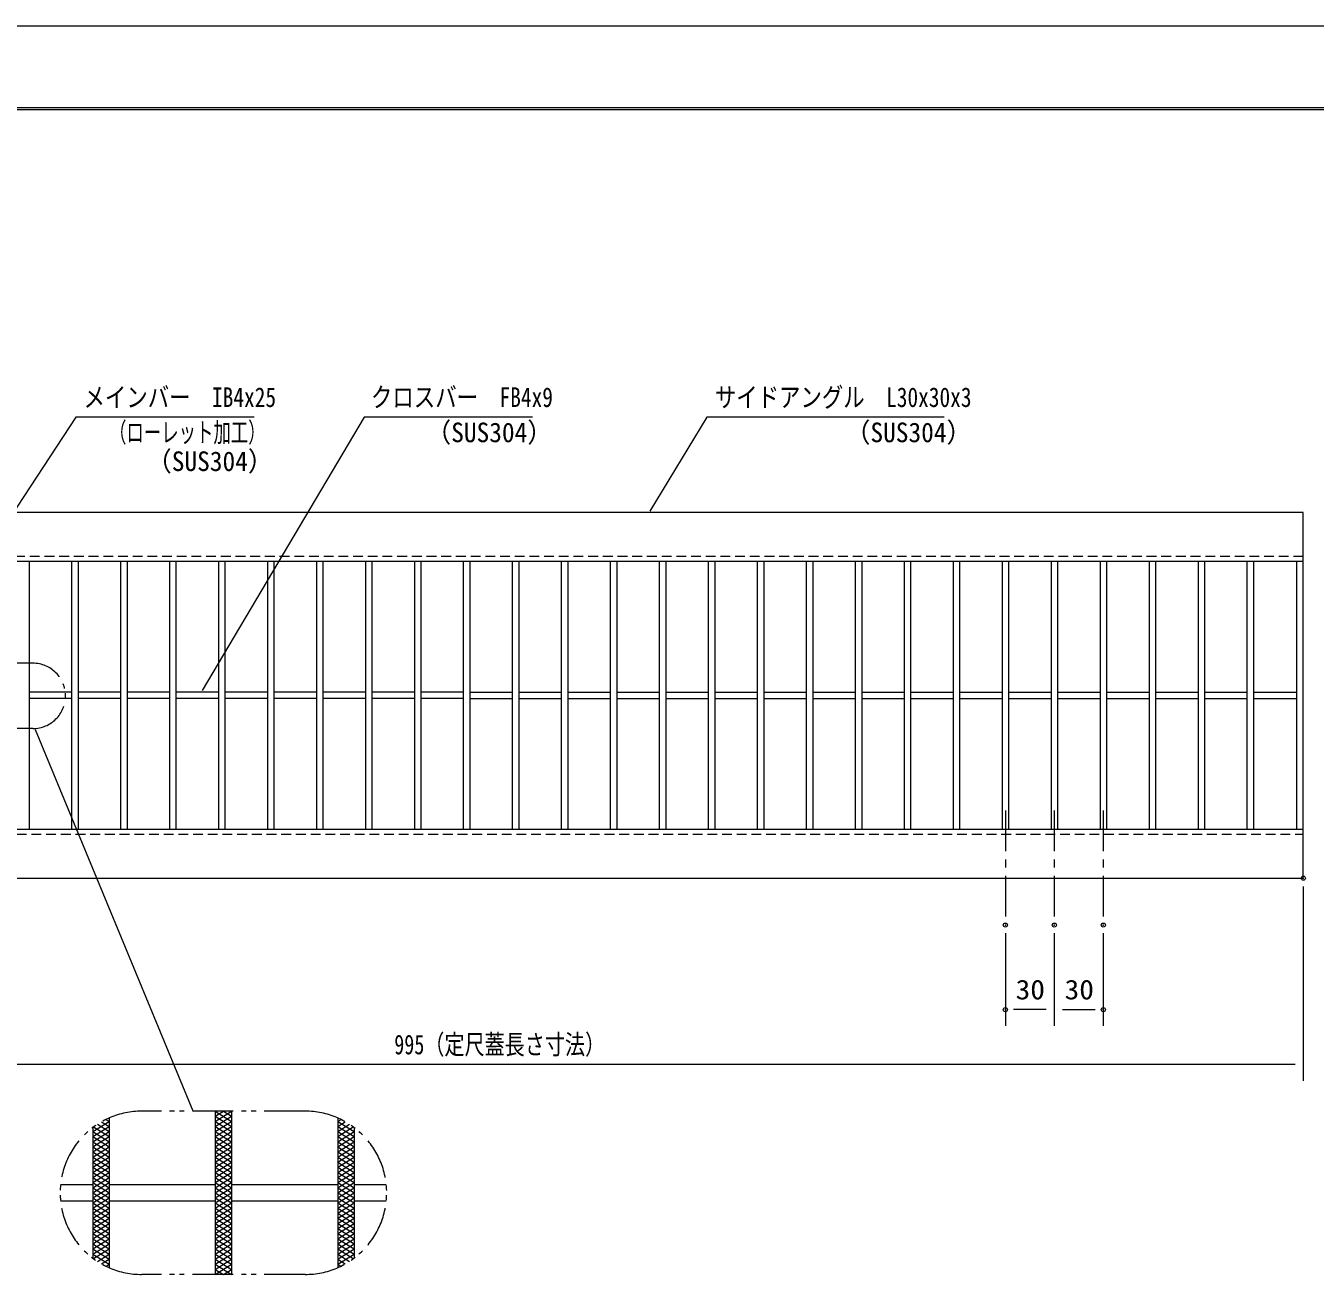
# Model space of a CAD drawing. Units: millimetres, scale not verified. Extents: x -1050 to 1050, y -742 to 742.
# Drawn here: x -450 to 339, y -30 to 742 of the extents above; entities that cross this region are included whole.
import ezdxf
from ezdxf.enums import TextEntityAlignment as Align

# ---------------------------------------------------------------- set-up
doc = ezdxf.new("R2010")
doc.units = ezdxf.units.MM
doc.header["$LTSCALE"] = 5
doc.header["$PDMODE"] = 32
doc.header["$PDSIZE"] = 2.5
for name, pattern in [('CHAIN1', [8, 5, -1, 1, -1]), ('DASHED1', [1.8, 1.2, -0.6]), ('DOUBLE_CHAIN1', [8.8, 5, -1, 0.6, -0.6, 0.6, -1])]:
    doc.linetypes.add(name, pattern=pattern)
for name, color, linetype, lineweight in [('0-0_7-図\u3000枠', 4, 'Continuous', 9), ('0-1_寸法注釈', 2, 'Continuous', 9), ('0-2_蓋', 5, 'Continuous', 9), ('0-4_DEFPOINTS', 134, 'Continuous', 9), ('0-5_中心線', 6, 'CHAIN1', 9), ('0-6_破線', 4, 'DASHED1', 9), ('0-7_想像線', 134, 'DOUBLE_CHAIN1', 9), ('0-8_ハッチング', 4, 'Continuous', 9)]:
    doc.layers.add(name, color=color, linetype=linetype, lineweight=lineweight)
doc.styles.add('ＭＳ ゴシック', font='')
doc.styles.get('ＭＳ ゴシック').set_extended_font_data('MS Gothic')

msp = doc.modelspace()

# ---------------------------------------------------------------- linework, layer by layer
at = {"layer": '0-0_7-図\u3000枠'}
msp.add_line((-973.75, 691.25), (998.75, 691.25), dxfattribs=at)
msp.add_lwpolyline([(-975, 692.5), (1000, 692.5), (1000, -692.5)], dxfattribs=at)
at = {"layer": '0-1_寸法注釈'}
for p, q in [((-347.929, 77.825), (-444.382, 311.308)), ((332.136, 215.475), (332.136, 96.344)), ((149.636, 186.781), (149.636, 129.975)), ((179.636, 186.781), (179.636, 129.975)), ((179.636, 186.781), (179.636, 129.975)), ((209.636, 186.781), (209.636, 129.975)), ((174.636, 139.975), (154.636, 139.975)), ((184.636, 139.975), (204.636, 139.975)), ((327.136, 106.344), (-657.864, 106.344))]:
    msp.add_line(p, q, dxfattribs=at)
for points in [[(-310.561, 502.749), (-419.785, 502.749), (-507.81, 368.878)], [(-139.927, 502.749), (-243.134, 502.749), (-342.369, 335.333)], [(112.214, 502.749), (-33.113, 502.749), (-68.163, 445.322)]]:
    msp.add_lwpolyline(points, dxfattribs=at)
at = {"layer": '0-2_蓋'}
for p, q in [((332.136, 444.475), (-662.864, 444.475)), ((332.136, 220.475), (332.136, 444.475)), ((332.136, 414.475), (-662.864, 414.475)), ((-448.364, 414.475), (-448.364, 250.475)), ((-422.364, 414.475), (-422.364, 250.475)), ((-418.364, 414.475), (-418.364, 250.475)), ((-392.364, 414.475), (-392.364, 250.475)), ((-388.364, 414.475), (-388.364, 250.475)), ((-362.364, 414.475), (-362.364, 250.475)), ((-358.364, 414.475), (-358.364, 250.475)), ((-332.364, 414.475), (-332.364, 250.475)), ((-328.364, 414.475), (-328.364, 250.475)), ((-302.364, 414.475), (-302.364, 250.475)), ((-298.364, 414.475), (-298.364, 250.475)), ((-272.364, 414.475), (-272.364, 250.475)), ((-268.364, 414.475), (-268.364, 250.475)), ((-242.364, 414.475), (-242.364, 250.475)), ((-238.364, 414.475), (-238.364, 250.475)), ((-212.364, 414.475), (-212.364, 250.475)), ((-208.364, 414.475), (-208.364, 250.475)), ((-182.364, 414.475), (-182.364, 250.475)), ((-178.364, 414.475), (-178.364, 250.475)), ((-152.364, 414.475), (-152.364, 250.475)), ((-148.364, 414.475), (-148.364, 250.475)), ((-122.364, 414.475), (-122.364, 250.475)), ((-118.364, 414.475), (-118.364, 250.475)), ((-92.364, 414.475), (-92.364, 250.475)), ((-88.364, 414.475), (-88.364, 250.475)), ((-62.364, 414.475), (-62.364, 250.475)), ((-58.364, 414.475), (-58.364, 250.475)), ((-32.364, 414.475), (-32.364, 250.475)), ((-28.364, 414.475), (-28.364, 250.475)), ((-2.364, 414.475), (-2.364, 250.475)), ((1.636, 414.475), (1.636, 250.475)), ((27.636, 414.475), (27.636, 250.475)), ((31.636, 414.475), (31.636, 250.475)), ((57.636, 414.475), (57.636, 250.475)), ((61.636, 414.475), (61.636, 250.475)), ((87.636, 414.475), (87.636, 250.475)), ((91.636, 414.475), (91.636, 250.475)), ((117.636, 414.475), (117.636, 250.475)), ((121.636, 414.475), (121.636, 250.475)), ((147.636, 414.475), (147.636, 250.475)), ((151.636, 414.475), (151.636, 250.475)), ((177.636, 414.475), (177.636, 250.475)), ((181.636, 414.475), (181.636, 250.475)), ((207.636, 414.475), (207.636, 250.475)), ((211.636, 414.475), (211.636, 250.475)), ((237.636, 414.475), (237.636, 250.475)), ((241.636, 414.475), (241.636, 250.475)), ((267.636, 414.475), (267.636, 250.475)), ((271.636, 414.475), (271.636, 250.475)), ((297.636, 414.475), (297.636, 250.475)), ((301.636, 414.475), (301.636, 250.475)), ((328.136, 250.475), (328.136, 414.475)), ((328.136, 250.475), (328.136, 414.475)), ((-422.364, 334.475), (-448.364, 334.475)), ((-392.364, 334.475), (-418.364, 334.475)), ((-362.364, 334.475), (-388.364, 334.475)), ((-332.364, 334.475), (-358.364, 334.475)), ((-302.364, 334.475), (-328.364, 334.475)), ((-272.364, 334.475), (-298.364, 334.475)), ((-242.364, 334.475), (-268.364, 334.475)), ((-212.364, 334.475), (-238.364, 334.475)), ((-182.364, 334.475), (-208.364, 334.475)), ((-178.364, 334.475), (-152.364, 334.475)), ((-148.364, 334.475), (-122.364, 334.475)), ((-118.364, 334.475), (-92.364, 334.475)), ((-88.364, 334.475), (-62.364, 334.475)), ((-58.364, 334.475), (-32.364, 334.475)), ((-28.364, 334.475), (-2.364, 334.475)), ((1.636, 334.475), (27.636, 334.475)), ((31.636, 334.475), (57.636, 334.475)), ((61.636, 334.475), (87.636, 334.475)), ((91.636, 334.475), (117.636, 334.475)), ((121.636, 334.475), (147.636, 334.475)), ((151.636, 334.475), (177.636, 334.475)), ((181.636, 334.475), (207.636, 334.475)), ((211.636, 334.475), (237.636, 334.475)), ((241.636, 334.475), (267.636, 334.475)), ((271.636, 334.475), (297.636, 334.475)), ((301.636, 334.475), (328.136, 334.475)), ((-422.364, 330.475), (-448.364, 330.475)), ((-392.364, 330.475), (-418.364, 330.475)), ((-362.364, 330.475), (-388.364, 330.475)), ((-332.364, 330.475), (-358.364, 330.475)), ((-302.364, 330.475), (-328.364, 330.475)), ((-272.364, 330.475), (-298.364, 330.475)), ((-242.364, 330.475), (-268.364, 330.475)), ((-212.364, 330.475), (-238.364, 330.475)), ((-182.364, 330.475), (-208.364, 330.475)), ((-178.364, 330.475), (-152.364, 330.475)), ((-148.364, 330.475), (-122.364, 330.475)), ((-118.364, 330.475), (-92.364, 330.475)), ((-88.364, 330.475), (-62.364, 330.475)), ((-58.364, 330.475), (-32.364, 330.475)), ((-28.364, 330.475), (-2.364, 330.475)), ((1.636, 330.475), (27.636, 330.475)), ((31.636, 330.475), (57.636, 330.475)), ((61.636, 330.475), (87.636, 330.475)), ((91.636, 330.475), (117.636, 330.475)), ((121.636, 330.475), (147.636, 330.475)), ((151.636, 330.475), (177.636, 330.475)), ((181.636, 330.475), (207.636, 330.475)), ((211.636, 330.475), (237.636, 330.475)), ((241.636, 330.475), (267.636, 330.475)), ((271.636, 330.475), (297.636, 330.475)), ((301.636, 330.475), (328.136, 330.475)), ((-662.864, 250.475), (332.136, 250.475)), ((-662.864, 220.475), (332.136, 220.475)), ((-399.295, 73.651), (-399.295, -18.001)), ((-399.295, 73.651), (-399.295, -18.001)), ((-334.295, 77.825), (-334.295, -22.175)), ((-334.295, 77.825), (-334.295, -22.175)), ((-324.295, 77.825), (-324.295, -22.175)), ((-324.295, 77.825), (-324.295, -22.175)), ((-259.295, 73.651), (-259.295, -18.001)), ((-259.295, 73.651), (-259.295, -18.001)), ((-409.295, 67.825), (-409.295, -12.175)), ((-409.295, 67.825), (-409.295, -12.175)), ((-249.295, 67.825), (-249.295, -12.175)), ((-249.295, 67.825), (-249.295, -12.175)), ((-429.045, 32.825), (-409.295, 32.825)), ((-399.295, 32.825), (-334.295, 32.825)), ((-324.295, 32.825), (-259.295, 32.825)), ((-249.295, 32.825), (-229.546, 32.825)), ((-429.045, 22.825), (-409.295, 22.825)), ((-399.295, 22.825), (-334.295, 22.825)), ((-324.295, 22.825), (-259.295, 22.825)), ((-249.295, 22.825), (-229.546, 22.825))]:
    msp.add_line(p, q, dxfattribs=at)
at = {"layer": '0-4_DEFPOINTS'}
msp.add_lwpolyline([(-1050, -742.5), (-1050, 742.5), (1050, 742.5), (1050, -742.5)], close=True, dxfattribs=at)
for p in [(332.136, 220.475), (149.636, 191.781), (179.636, 191.781), (209.636, 191.781), (149.636, 139.975), (209.636, 139.975)]:
    msp.add_point(p, dxfattribs=at)
at = {"layer": '0-5_中心線'}
for p, q in [((149.636, 261.969), (149.636, 191.781)), ((179.636, 261.969), (179.636, 191.781)), ((209.636, 261.969), (209.636, 191.781))]:
    msp.add_line(p, q, dxfattribs=at)
at = {"layer": '0-6_破線'}
for p, q in [((332.136, 417.475), (-662.864, 417.475)), ((-662.864, 247.475), (332.136, 247.475))]:
    msp.add_line(p, q, dxfattribs=at)
at = {"layer": '0-7_想像線'}
for p, q in [((-446.033, 352.12), (-486.033, 352.12)), ((-446.033, 312.12), (-486.033, 312.12)), ((-279.295, 77.825), (-379.295, 77.825)), ((-279.295, -22.175), (-379.295, -22.175))]:
    msp.add_line(p, q, dxfattribs=at)
for centre, radius, start, end in [((-446.033, 332.12), 20, 270, 90), ((-379.295, 27.825), 50, 90, 270), ((-279.295, 27.825), 50, 270, 90)]:
    msp.add_arc(centre, radius, start, end, dxfattribs=at)
at = {"layer": '0-8_ハッチング'}
for p, q in [((-409.295, 65.325), (-399.295, 71.575)), ((-403.92, 71.341), (-399.295, 68.45)), ((-401.205, 72.769), (-399.295, 71.575)), ((-334.295, 71.575), (-324.295, 77.825)), ((-334.295, 77.825), (-324.295, 71.575)), ((-334.295, 74.7), (-329.295, 77.825)), ((-334.295, 68.45), (-324.295, 74.7)), ((-334.295, 74.7), (-324.295, 68.45)), ((-334.295, 65.325), (-324.295, 71.575)), ((-334.295, 71.575), (-324.295, 65.325)), ((-329.295, 77.825), (-324.295, 74.7)), ((-259.295, 71.575), (-257.385, 72.769)), ((-259.295, 71.575), (-249.295, 65.325)), ((-259.295, 68.45), (-254.67, 71.341)), ((-409.295, 62.2), (-399.295, 68.45)), ((-409.295, 65.325), (-399.295, 59.075)), ((-409.295, 59.075), (-399.295, 65.325)), ((-408.838, 68.164), (-399.295, 62.2)), ((-406.459, 69.802), (-399.295, 65.325)), ((-334.295, 62.2), (-324.295, 68.45)), ((-334.295, 68.45), (-324.295, 62.2)), ((-334.295, 65.325), (-324.295, 59.075)), ((-334.295, 59.075), (-324.295, 65.325)), ((-259.295, 65.325), (-252.131, 69.802)), ((-259.295, 68.45), (-249.295, 62.2)), ((-259.295, 62.2), (-249.753, 68.164)), ((-259.295, 65.325), (-249.295, 59.075)), ((-259.295, 59.075), (-249.295, 65.325)), ((-409.295, 62.2), (-399.295, 55.95)), ((-409.295, 55.95), (-399.295, 62.2)), ((-409.295, 59.075), (-399.295, 52.825)), ((-409.295, 52.825), (-399.295, 59.075)), ((-409.295, 55.95), (-399.295, 49.7)), ((-409.295, 49.7), (-399.295, 55.95)), ((-334.295, 62.2), (-324.295, 55.95)), ((-334.295, 55.95), (-324.295, 62.2)), ((-334.295, 59.075), (-324.295, 52.825)), ((-334.295, 52.825), (-324.295, 59.075)), ((-334.295, 55.95), (-324.295, 49.7)), ((-334.295, 49.7), (-324.295, 55.95)), ((-259.295, 62.2), (-249.295, 55.95)), ((-259.295, 55.95), (-249.295, 62.2)), ((-259.295, 59.075), (-249.295, 52.825)), ((-259.295, 52.825), (-249.295, 59.075)), ((-259.295, 55.95), (-249.295, 49.7)), ((-259.295, 49.7), (-249.295, 55.95)), ((-409.295, 52.825), (-399.295, 46.575)), ((-409.295, 46.575), (-399.295, 52.825)), ((-409.295, 49.7), (-399.295, 43.45)), ((-409.295, 43.45), (-399.295, 49.7)), ((-334.295, 52.825), (-324.295, 46.575)), ((-334.295, 46.575), (-324.295, 52.825)), ((-334.295, 49.7), (-324.295, 43.45)), ((-334.295, 43.45), (-324.295, 49.7)), ((-259.295, 52.825), (-249.295, 46.575)), ((-259.295, 46.575), (-249.295, 52.825)), ((-259.295, 49.7), (-249.295, 43.45)), ((-259.295, 43.45), (-249.295, 49.7)), ((-409.295, 40.325), (-399.295, 46.575)), ((-409.295, 46.575), (-399.295, 40.325)), ((-409.295, 37.2), (-399.295, 43.45)), ((-409.295, 43.45), (-399.295, 37.2)), ((-409.295, 34.075), (-399.295, 40.325)), ((-409.295, 40.325), (-399.295, 34.075)), ((-334.295, 40.325), (-324.295, 46.575)), ((-334.295, 46.575), (-324.295, 40.325)), ((-334.295, 37.2), (-324.295, 43.45)), ((-334.295, 43.45), (-324.295, 37.2)), ((-334.295, 34.075), (-324.295, 40.325)), ((-334.295, 40.325), (-324.295, 34.075)), ((-259.295, 40.325), (-249.295, 46.575)), ((-259.295, 46.575), (-249.295, 40.325)), ((-259.295, 37.2), (-249.295, 43.45)), ((-259.295, 43.45), (-249.295, 37.2)), ((-259.295, 34.075), (-249.295, 40.325)), ((-259.295, 40.325), (-249.295, 34.075)), ((-409.295, 30.95), (-399.295, 37.2)), ((-409.295, 37.2), (-399.295, 30.95)), ((-409.295, 27.825), (-399.295, 34.075)), ((-409.295, 34.075), (-399.295, 27.825)), ((-334.295, 30.95), (-324.295, 37.2)), ((-334.295, 37.2), (-324.295, 30.95)), ((-334.295, 27.825), (-324.295, 34.075)), ((-334.295, 34.075), (-324.295, 27.825)), ((-259.295, 30.95), (-249.295, 37.2)), ((-259.295, 37.2), (-249.295, 30.95)), ((-259.295, 27.825), (-249.295, 34.075)), ((-259.295, 34.075), (-249.295, 27.825)), ((-409.295, 24.7), (-399.295, 30.95)), ((-409.295, 30.95), (-399.295, 24.7)), ((-409.295, 21.575), (-399.295, 27.825)), ((-409.295, 27.825), (-399.295, 21.575)), ((-409.295, 18.45), (-399.295, 24.7)), ((-409.295, 24.7), (-399.295, 18.45)), ((-334.295, 24.7), (-324.295, 30.95)), ((-334.295, 30.95), (-324.295, 24.7)), ((-334.295, 21.575), (-324.295, 27.825)), ((-334.295, 27.825), (-324.295, 21.575)), ((-334.295, 18.45), (-324.295, 24.7)), ((-334.295, 24.7), (-324.295, 18.45)), ((-259.295, 24.7), (-249.295, 30.95)), ((-259.295, 30.95), (-249.295, 24.7)), ((-259.295, 21.575), (-249.295, 27.825)), ((-259.295, 27.825), (-249.295, 21.575)), ((-259.295, 18.45), (-249.295, 24.7)), ((-259.295, 24.7), (-249.295, 18.45)), ((-409.295, 15.325), (-399.295, 21.575)), ((-409.295, 21.575), (-399.295, 15.325)), ((-409.295, 12.2), (-399.295, 18.45)), ((-409.295, 18.45), (-399.295, 12.2)), ((-334.295, 15.325), (-324.295, 21.575)), ((-334.295, 21.575), (-324.295, 15.325)), ((-334.295, 12.2), (-324.295, 18.45)), ((-334.295, 18.45), (-324.295, 12.2)), ((-259.295, 15.325), (-249.295, 21.575)), ((-259.295, 21.575), (-249.295, 15.325)), ((-259.295, 12.2), (-249.295, 18.45)), ((-259.295, 18.45), (-249.295, 12.2)), ((-409.295, 9.075), (-399.295, 15.325)), ((-409.295, 15.325), (-399.295, 9.075)), ((-409.295, 5.95), (-399.295, 12.2)), ((-409.295, 12.2), (-399.295, 5.95)), ((-409.295, 2.825), (-399.295, 9.075)), ((-409.295, 9.075), (-399.295, 2.825)), ((-334.295, 9.075), (-324.295, 15.325)), ((-334.295, 15.325), (-324.295, 9.075)), ((-334.295, 5.95), (-324.295, 12.2)), ((-334.295, 12.2), (-324.295, 5.95)), ((-334.295, 2.825), (-324.295, 9.075)), ((-334.295, 9.075), (-324.295, 2.825)), ((-259.295, 9.075), (-249.295, 15.325)), ((-259.295, 15.325), (-249.295, 9.075)), ((-259.295, 5.95), (-249.295, 12.2)), ((-259.295, 12.2), (-249.295, 5.95)), ((-259.295, 2.825), (-249.295, 9.075)), ((-259.295, 9.075), (-249.295, 2.825)), ((-409.295, 5.95), (-399.295, -0.3)), ((-409.295, -0.3), (-399.295, 5.95)), ((-409.295, 2.825), (-399.295, -3.425)), ((-409.295, -3.425), (-399.295, 2.825)), ((-334.295, 5.95), (-324.295, -0.3)), ((-334.295, -0.3), (-324.295, 5.95)), ((-334.295, 2.825), (-324.295, -3.425)), ((-334.295, -3.425), (-324.295, 2.825)), ((-259.295, 5.95), (-249.295, -0.3)), ((-259.295, -0.3), (-249.295, 5.95)), ((-259.295, 2.825), (-249.295, -3.425)), ((-259.295, -3.425), (-249.295, 2.825)), ((-409.295, -0.3), (-399.295, -6.55)), ((-409.295, -6.55), (-399.295, -0.3)), ((-409.295, -3.425), (-399.295, -9.675)), ((-409.295, -9.675), (-399.295, -3.425)), ((-409.295, -6.55), (-399.295, -12.8)), ((-408.838, -12.514), (-399.295, -6.55)), ((-334.295, -0.3), (-324.295, -6.55)), ((-334.295, -6.55), (-324.295, -0.3)), ((-334.295, -3.425), (-324.295, -9.675)), ((-334.295, -9.675), (-324.295, -3.425)), ((-334.295, -6.55), (-324.295, -12.8)), ((-334.295, -12.8), (-324.295, -6.55)), ((-259.295, -0.3), (-249.295, -6.55)), ((-259.295, -6.55), (-249.295, -0.3)), ((-259.295, -3.425), (-249.295, -9.675)), ((-259.295, -9.675), (-249.295, -3.425)), ((-259.295, -6.55), (-249.753, -12.514)), ((-259.295, -12.8), (-249.295, -6.55)), ((-409.295, -9.675), (-399.295, -15.925)), ((-406.459, -14.153), (-399.295, -9.675)), ((-403.92, -15.691), (-399.295, -12.8)), ((-334.295, -9.675), (-324.295, -15.925)), ((-334.295, -15.925), (-324.295, -9.675)), ((-334.295, -12.8), (-324.295, -19.05)), ((-334.295, -19.05), (-324.295, -12.8)), ((-259.295, -9.675), (-252.131, -14.153)), ((-259.295, -15.925), (-249.295, -9.675)), ((-259.295, -12.8), (-254.67, -15.691)), ((-401.205, -17.119), (-399.295, -15.925)), ((-334.295, -15.925), (-324.295, -22.175)), ((-334.295, -22.175), (-324.295, -15.925)), ((-334.295, -19.05), (-329.295, -22.175)), ((-329.295, -22.175), (-324.295, -19.05)), ((-259.295, -15.925), (-257.385, -17.119))]:
    msp.add_line(p, q, dxfattribs=at)

# ---------------------------------------------------------------- texts
at = {"layer": '0-1_寸法注釈', "color": 7, "style": 'ＭＳ ゴシック'}
for s, height, width, p in [('メインバー\u3000IB4x25', 12.02, 0.8, (-415.007, 505.436)), ('クロスバー\u3000FB4x9', 12.03, 0.8, (-238.968, 505.436)), ('サイドアングル\u3000L30x30x3', 12.02, 0.8, (-28.335, 505.436)), ('（ローレット加工）', 12.02, 0.65, (-399.37, 483.881)), ('（SUS304）', 12.02, 0.95, (-205.364, 483.881)), ('（SUS304）', 12.02, 0.95, (51.418, 483.881)), ('（SUS304）', 12.02, 0.95, (-376.523, 466.216)), ('30', 12.02, 1.1, (155.903, 142.662)), ('30', 12.02, 1.1, (185.903, 142.662)), ('995（定尺蓋長さ寸法）', 12.03, 0.75, (-224.663, 109.031))]:
    msp.add_text(s, height=height, dxfattribs=dict(at, width=width)).set_placement(p, align=Align.BOTTOM_LEFT)

doc.saveas('drawing.dxf')
